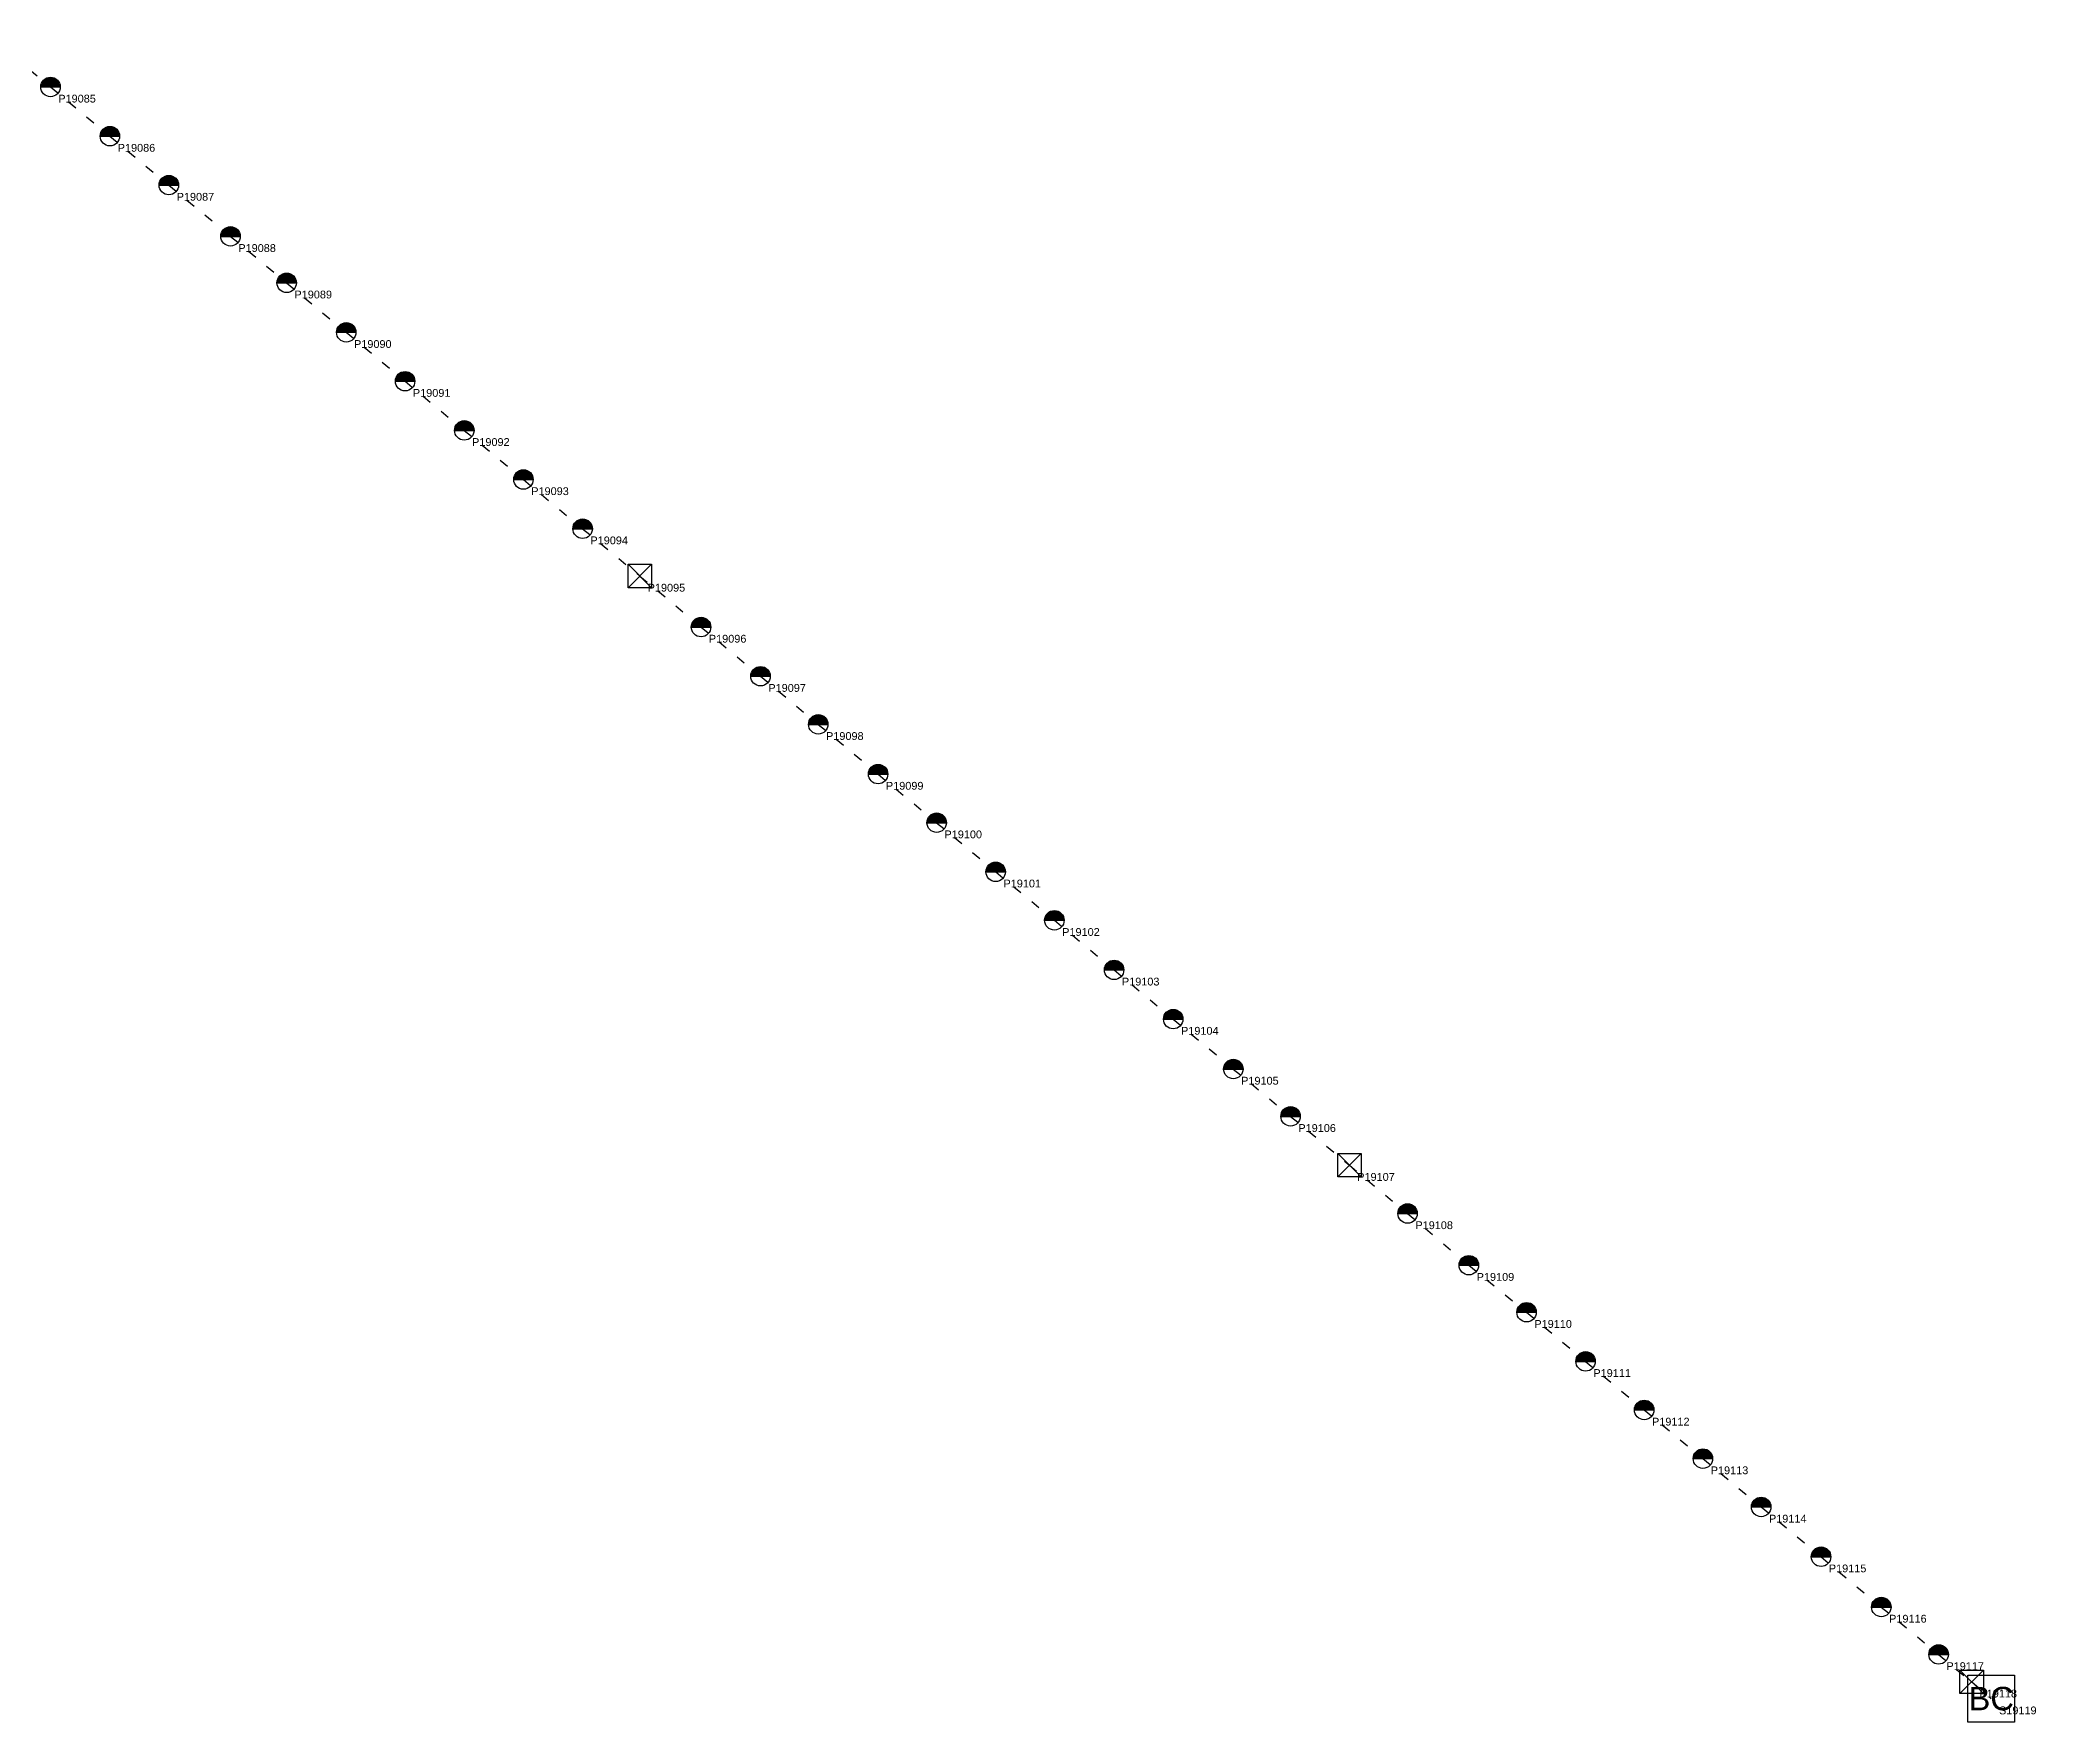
# Model space of a CAD drawing. Header units: metres. Extents: x 312646 to 321649, y 4821441 to 4834171.
# Drawn here: x 319089 to 321649, y 4821441 to 4823598 of the extents above; entities that cross this region are included whole.
import ezdxf
from ezdxf.enums import TextEntityAlignment as Align

# ---------------------------------------------------------------- set-up
doc = ezdxf.new("R2010")
doc.units = ezdxf.units.M
doc.header["$MEASUREMENT"] = 0
doc.linetypes.add('ACAD_ISO03W100', pattern=[30, 12, -18])
for name, color, linetype, lineweight in [('1_5', 7, 'Continuous', 25), ('21_2', 200, 'ACAD_ISO03W100', 25), ('28_2', 7, 'Continuous', 25), ('28_3', 7, 'Continuous', 25), ('57_2', 7, 'Continuous', 30)]:
    doc.layers.add(name, color=color, linetype=linetype, lineweight=lineweight)
doc.styles.get("Standard").update_dxf_attribs({"font": 'arial.ttf', "height": 2})

# ---------------------------------------------------------------- blocks, each defined once
blk = doc.blocks.new('VS-1_5')
at = {"layer": '1_5'}
blk.add_lwpolyline([(-3, 3), (3, 3), (3, -3), (-3, -3)], close=True, dxfattribs=at)
at = {"layer": '1_5', "insert": (0, 0), "char_height": 3, "attachment_point": 5}
blk.add_mtext_dynamic_manual_height_columns('ВС', width=3.5109, gutter_width=10, heights=[0], dxfattribs=at)
at = {"layer": '1_5'}
blk.add_attdef('FIELD_ID', (4.15, 0.29), '', height=4, dxfattribs=at)
blk = doc.blocks.new('PYLON-MV-28_2')
at = {"layer": '28_2'}
blk.add_hatch(color=256, dxfattribs=at).paths.add_polyline_path([(-1.25, 0), (1.25, 0, 1)])
blk.add_line((-1.25, 0), (1.25, 0), dxfattribs=at)
blk.add_circle((0, 0), 1.25, dxfattribs=at)
blk.add_attdef('FIELD_ID', (2.57, 0), '', height=2, dxfattribs=at)
blk = doc.blocks.new('PYLON-MV-28_3')
at = {"layer": '28_3'}
blk.add_lwpolyline([(-1.5, 1.5), (1.5, 1.5), (1.5, -1.5), (-1.5, -1.5)], close=True, dxfattribs=at)
for points in [[(-1.5, 1.5), (1.5, -1.5)], [(-1.5, -1.5), (1.5, 1.5)]]:
    blk.add_lwpolyline(points, dxfattribs=at)
blk.add_attdef('FIELD_ID', (2.57, 0), '', height=2, dxfattribs=at)

msp = doc.modelspace()

# ---------------------------------------------------------------- linework, layer by layer
at = {"layer": '21_2'}
msp.add_lwpolyline([(319029.8, 4823597.7), (319102.2, 4823537.4), (319178.4, 4823474.3), (319254, 4823411.5), (319333.1, 4823345.8), (319405.1, 4823286.2), (319481.5, 4823222.7), (319557, 4823160), (319632.9, 4823097), (319708.8, 4823034), (319784.7, 4822970.9), (319858.1, 4822910.2), (319936.6, 4822844.8), (320012.9, 4822781.7), (320086.9, 4822720), (320163.7, 4822656.2), (320238.8, 4822593.9), (320314.5, 4822530.9), (320389.8, 4822468.7), (320466.4, 4822405.1), (320542.2, 4822342), (320619.3, 4822278), (320692.7, 4822217.3), (320768.2, 4822154.6), (320842.8, 4822092.7), (320921.4, 4822026.4), (320995.4, 4821966.1), (321071.1, 4821903.1), (321146.3, 4821840.8), (321221.6, 4821778.4), (321296.3, 4821716.4), (321373.1, 4821652.6), (321450.4, 4821588.1), (321523.9, 4821527.3), (321566.3, 4821492.1), (321591.4, 4821470.5)], dxfattribs=at)

# ---------------------------------------------------------------- block references
at = {"layer": '1_5', "xscale": 10, "yscale": 10}
msp.add_blockref('VS-1_5', (321591.4, 4821470.5), dxfattribs=at)
at = {"layer": '28_2', "xscale": 10, "yscale": 10}
for p in [(319102.2, 4823537.4), (319178.4, 4823474.3), (319254, 4823411.5), (319333.1, 4823345.8), (319405.1, 4823286.2), (319481.5, 4823222.7), (319557, 4823160), (319632.9, 4823097), (319708.8, 4823034), (319784.7, 4822970.9), (319936.6, 4822844.8), (320012.9, 4822781.7), (320086.9, 4822720), (320163.7, 4822656.2), (320238.8, 4822593.9), (320314.5, 4822530.9), (320389.8, 4822468.7), (320466.4, 4822405.1), (320542.2, 4822342), (320619.3, 4822278), (320692.7, 4822217.3), (320842.8, 4822092.7), (320921.4, 4822026.4), (320995.4, 4821966.1), (321071.1, 4821903.1), (321146.3, 4821840.8), (321221.6, 4821778.4), (321296.3, 4821716.4), (321373.1, 4821652.6), (321450.4, 4821588.1), (321523.9, 4821527.3)]:
    msp.add_blockref('PYLON-MV-28_2', p, dxfattribs=at)
at = {"layer": '28_3', "xscale": 10, "yscale": 10}
for p in [(319858.1, 4822910.2), (320768.2, 4822154.6), (321566.3, 4821492.1)]:
    msp.add_blockref('PYLON-MV-28_3', p, dxfattribs=at)

# ---------------------------------------------------------------- texts
at = {"layer": '57_2'}
for s, p in [('P19085', (319112.2, 4823527.4)), ('P19086', (319188.4, 4823464.3)), ('P19087', (319264, 4823401.5)), ('P19088', (319343.1, 4823335.8)), ('P19089', (319415.1, 4823276.2)), ('P19090', (319491.5, 4823212.7)), ('P19091', (319567, 4823150)), ('P19092', (319642.9, 4823087)), ('P19093', (319718.8, 4823024)), ('P19094', (319794.7, 4822960.9)), ('P19095', (319868.1, 4822900.2)), ('P19096', (319946.6, 4822834.8)), ('P19097', (320022.9, 4822771.7)), ('P19098', (320096.9, 4822710)), ('P19099', (320173.7, 4822646.2)), ('P19100', (320248.8, 4822583.9)), ('P19101', (320324.5, 4822520.9)), ('P19102', (320399.8, 4822458.7)), ('P19103', (320476.4, 4822395.1)), ('P19104', (320552.2, 4822332)), ('P19105', (320629.3, 4822268)), ('P19106', (320702.7, 4822207.3)), ('P19107', (320778.2, 4822144.6)), ('P19108', (320852.8, 4822082.7)), ('P19109', (320931.4, 4822016.4)), ('P19110', (321005.4, 4821956.1)), ('P19111', (321081.1, 4821893.1)), ('P19112', (321156.3, 4821830.8)), ('P19113', (321231.6, 4821768.4)), ('P19114', (321306.3, 4821706.4)), ('P19115', (321383.1, 4821642.6)), ('P19116', (321460.4, 4821578.1)), ('P19117', (321533.9, 4821517.3)), ('P19118', (321576.3, 4821482.1)), ('S19119', (321601.4, 4821460.5))]:
    msp.add_text(s, height=10, dxfattribs=at).set_placement(p, align=Align.TOP_LEFT)

doc.saveas('drawing.dxf')
